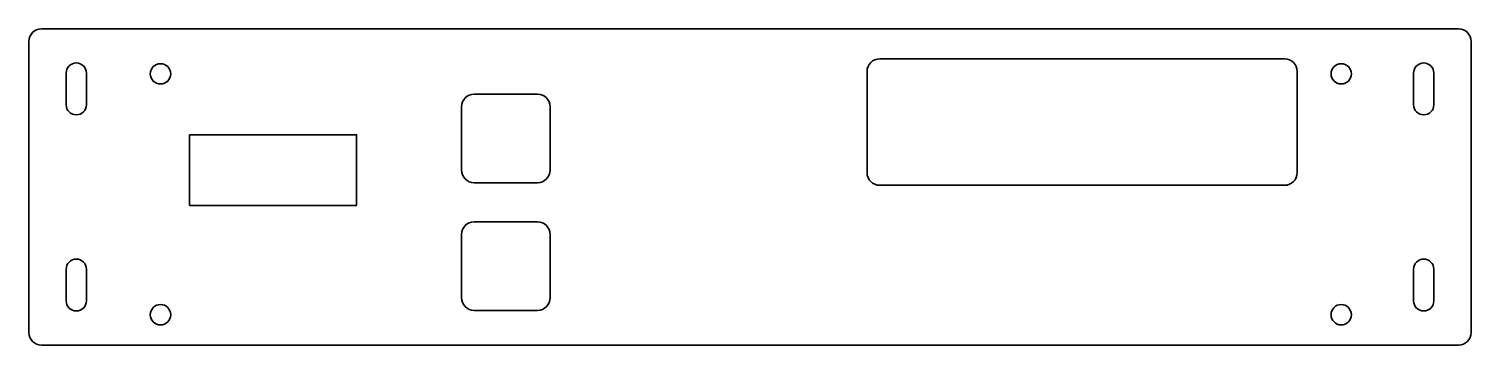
# Model space of a CAD drawing. Header units: millimetres. Extents: x 34 to 262, y -130 to -80.
import ezdxf

# ---------------------------------------------------------------- set-up
doc = ezdxf.new("R2010")
doc.units = ezdxf.units.MM
doc.header["$MEASUREMENT"] = 0
doc.layers.add('Layer 1', color=7, linetype='Continuous')

# ---------------------------------------------------------------- blocks, each defined once
blk = doc.blocks.new('block 2')
at = {"layer": 'Layer 1', "color": 250, "lineweight": 35, "true_color": 0x221d1f}
blk.add_lwpolyline([(59.74, -96.9), (86.14, -96.9), (86.14, -108.06), (59.74, -108.06), (59.74, -96.9)], dxfattribs=at)
blk = doc.blocks.new('block 3')
at = {"layer": 'Layer 1', "color": 250, "lineweight": 35, "true_color": 0x221d1f}
blk.add_open_spline([(168.84, -84.88), (168.84, -84.88), (232.84, -84.88), (232.84, -84.88), (233.94, -84.88), (234.84, -85.78), (234.84, -86.88), (234.84, -86.88), (234.84, -102.88), (234.84, -102.88), (234.84, -103.99), (233.94, -104.88), (232.84, -104.88), (232.84, -104.88), (168.84, -104.88), (168.84, -104.88), (167.73, -104.88), (166.84, -103.99), (166.84, -102.88), (166.84, -102.88), (166.84, -86.88), (166.84, -86.88), (166.84, -85.78), (167.73, -84.88), (168.84, -84.88)], degree=3, knots=[0, 0, 0, 0, 1, 1, 1, 2, 2, 2, 3, 3, 3, 4, 4, 4, 5, 5, 5, 6, 6, 6, 7, 7, 7, 8, 8, 8, 8], dxfattribs=at)
blk = doc.blocks.new('block 4')
at = {"layer": 'Layer 1', "color": 250, "lineweight": 35, "true_color": 0x221d1f}
blk.add_open_spline([(114.74, -104.47), (114.74, -104.47), (104.74, -104.47), (104.74, -104.47), (103.64, -104.47), (102.74, -103.57), (102.74, -102.47), (102.74, -102.47), (102.74, -92.47), (102.74, -92.47), (102.74, -91.37), (103.64, -90.47), (104.74, -90.47), (104.74, -90.47), (114.74, -90.47), (114.74, -90.47), (115.84, -90.47), (116.74, -91.37), (116.74, -92.47), (116.74, -92.47), (116.74, -102.47), (116.74, -102.47), (116.74, -103.57), (115.84, -104.47), (114.74, -104.47)], degree=3, knots=[0, 0, 0, 0, 1, 1, 1, 2, 2, 2, 3, 3, 3, 4, 4, 4, 5, 5, 5, 6, 6, 6, 7, 7, 7, 8, 8, 8, 8], dxfattribs=at)
blk = doc.blocks.new('block 5')
at = {"layer": 'Layer 1', "color": 250, "lineweight": 35, "true_color": 0x221d1f}
blk.add_open_spline([(114.74, -124.65), (114.74, -124.65), (104.74, -124.65), (104.74, -124.65), (103.64, -124.65), (102.74, -123.75), (102.74, -122.65), (102.74, -122.65), (102.74, -112.65), (102.74, -112.65), (102.74, -111.55), (103.64, -110.65), (104.74, -110.65), (104.74, -110.65), (114.74, -110.65), (114.74, -110.65), (115.84, -110.65), (116.74, -111.55), (116.74, -112.65), (116.74, -112.65), (116.74, -122.65), (116.74, -122.65), (116.74, -123.75), (115.84, -124.65), (114.74, -124.65)], degree=3, knots=[0, 0, 0, 0, 1, 1, 1, 2, 2, 2, 3, 3, 3, 4, 4, 4, 5, 5, 5, 6, 6, 6, 7, 7, 7, 8, 8, 8, 8], dxfattribs=at)
blk = doc.blocks.new('block 6')
at = {"layer": 'Layer 1', "color": 250, "lineweight": 35, "true_color": 0x221d1f}
blk.add_open_spline([(260.34, -130.15), (260.34, -130.15), (36.34, -130.15), (36.34, -130.15), (35.24, -130.15), (34.34, -129.25), (34.34, -128.15), (34.34, -128.15), (34.34, -82.15), (34.34, -82.15), (34.34, -81.05), (35.24, -80.15), (36.34, -80.15), (36.34, -80.15), (260.34, -80.15), (260.34, -80.15), (261.44, -80.15), (262.34, -81.05), (262.34, -82.15), (262.34, -82.15), (262.34, -128.15), (262.34, -128.15), (262.34, -129.25), (261.44, -130.15), (260.34, -130.15)], degree=3, knots=[0, 0, 0, 0, 1, 1, 1, 2, 2, 2, 3, 3, 3, 4, 4, 4, 5, 5, 5, 6, 6, 6, 7, 7, 7, 8, 8, 8, 8], dxfattribs=at)
blk = doc.blocks.new('block 7')
at = {"layer": 'Layer 1', "color": 250, "lineweight": 35, "true_color": 0x221d1f}
blk.add_open_spline([(243.4, -87.26), (243.4, -88.15), (242.68, -88.87), (241.8, -88.87), (240.91, -88.87), (240.19, -88.15), (240.19, -87.26), (240.19, -86.38), (240.91, -85.66), (241.8, -85.66), (242.68, -85.66), (243.4, -86.38), (243.4, -87.26)], degree=3, knots=[0, 0, 0, 0, 1, 1, 1, 2, 2, 2, 3, 3, 3, 4, 4, 4, 4], dxfattribs=at)
blk = doc.blocks.new('block 8')
at = {"layer": 'Layer 1', "color": 250, "lineweight": 35, "true_color": 0x221d1f}
blk.add_open_spline([(243.4, -125.34), (243.4, -126.23), (242.68, -126.95), (241.8, -126.95), (240.91, -126.95), (240.19, -126.23), (240.19, -125.34), (240.19, -124.45), (240.91, -123.73), (241.8, -123.73), (242.68, -123.73), (243.4, -124.45), (243.4, -125.34)], degree=3, knots=[0, 0, 0, 0, 1, 1, 1, 2, 2, 2, 3, 3, 3, 4, 4, 4, 4], dxfattribs=at)
blk = doc.blocks.new('block 9')
at = {"layer": 'Layer 1', "color": 250, "lineweight": 35, "true_color": 0x221d1f}
blk.add_open_spline([(56.76, -125.34), (56.76, -126.23), (56.04, -126.95), (55.15, -126.95), (54.26, -126.95), (53.54, -126.23), (53.54, -125.34), (53.54, -124.45), (54.26, -123.73), (55.15, -123.73), (56.04, -123.73), (56.76, -124.45), (56.76, -125.34)], degree=3, knots=[0, 0, 0, 0, 1, 1, 1, 2, 2, 2, 3, 3, 3, 4, 4, 4, 4], dxfattribs=at)
blk = doc.blocks.new('block 10')
at = {"layer": 'Layer 1', "color": 250, "lineweight": 35, "true_color": 0x221d1f}
blk.add_open_spline([(56.76, -87.26), (56.76, -88.15), (56.04, -88.87), (55.15, -88.87), (54.26, -88.87), (53.54, -88.15), (53.54, -87.26), (53.54, -86.38), (54.26, -85.66), (55.15, -85.66), (56.04, -85.66), (56.76, -86.38), (56.76, -87.26)], degree=3, knots=[0, 0, 0, 0, 1, 1, 1, 2, 2, 2, 3, 3, 3, 4, 4, 4, 4], dxfattribs=at)
blk = doc.blocks.new('block 11')
at = {"layer": 'Layer 1', "color": 250, "lineweight": 35, "true_color": 0x221d1f}
blk.add_open_spline([(256.44, -123.15), (256.44, -124.04), (255.72, -124.75), (254.84, -124.75), (253.95, -124.75), (253.24, -124.04), (253.24, -123.15), (253.24, -123.15), (253.24, -118.15), (253.24, -118.15), (253.24, -117.27), (253.95, -116.55), (254.84, -116.55), (255.72, -116.55), (256.44, -117.27), (256.44, -118.15), (256.44, -118.15), (256.44, -123.15), (256.44, -123.15)], degree=3, knots=[0, 0, 0, 0, 1, 1, 1, 2, 2, 2, 3, 3, 3, 4, 4, 4, 5, 5, 5, 6, 6, 6, 6], dxfattribs=at)
blk = doc.blocks.new('block 12')
at = {"layer": 'Layer 1', "color": 250, "lineweight": 35, "true_color": 0x221d1f}
blk.add_open_spline([(256.44, -92.15), (256.44, -93.04), (255.72, -93.75), (254.84, -93.75), (253.95, -93.75), (253.24, -93.04), (253.24, -92.15), (253.24, -92.15), (253.24, -87.15), (253.24, -87.15), (253.24, -86.27), (253.95, -85.55), (254.84, -85.55), (255.72, -85.55), (256.44, -86.27), (256.44, -87.15), (256.44, -87.15), (256.44, -92.15), (256.44, -92.15)], degree=3, knots=[0, 0, 0, 0, 1, 1, 1, 2, 2, 2, 3, 3, 3, 4, 4, 4, 5, 5, 5, 6, 6, 6, 6], dxfattribs=at)
blk = doc.blocks.new('block 13')
at = {"layer": 'Layer 1', "color": 250, "lineweight": 35, "true_color": 0x221d1f}
blk.add_open_spline([(43.44, -123.15), (43.44, -124.04), (42.72, -124.75), (41.84, -124.75), (40.95, -124.75), (40.24, -124.04), (40.24, -123.15), (40.24, -123.15), (40.24, -118.15), (40.24, -118.15), (40.24, -117.27), (40.95, -116.55), (41.84, -116.55), (42.72, -116.55), (43.44, -117.27), (43.44, -118.15), (43.44, -118.15), (43.44, -123.15), (43.44, -123.15)], degree=3, knots=[0, 0, 0, 0, 1, 1, 1, 2, 2, 2, 3, 3, 3, 4, 4, 4, 5, 5, 5, 6, 6, 6, 6], dxfattribs=at)
blk = doc.blocks.new('block 14')
at = {"layer": 'Layer 1', "color": 250, "lineweight": 35, "true_color": 0x221d1f}
blk.add_open_spline([(43.44, -92.15), (43.44, -93.04), (42.72, -93.75), (41.84, -93.75), (40.95, -93.75), (40.24, -93.04), (40.24, -92.15), (40.24, -92.15), (40.24, -87.15), (40.24, -87.15), (40.24, -86.27), (40.95, -85.55), (41.84, -85.55), (42.72, -85.55), (43.44, -86.27), (43.44, -87.15), (43.44, -87.15), (43.44, -92.15), (43.44, -92.15)], degree=3, knots=[0, 0, 0, 0, 1, 1, 1, 2, 2, 2, 3, 3, 3, 4, 4, 4, 5, 5, 5, 6, 6, 6, 6], dxfattribs=at)

msp = doc.modelspace()

# ---------------------------------------------------------------- block references
at = {"layer": 'Layer 1'}
for name in ['block 6', 'block 14', 'block 10', 'block 3', 'block 7', 'block 12', 'block 4', 'block 2', 'block 5', 'block 13', 'block 11', 'block 9', 'block 8']:
    msp.add_blockref(name, (0, 0), dxfattribs=at)

doc.saveas('drawing.dxf')
